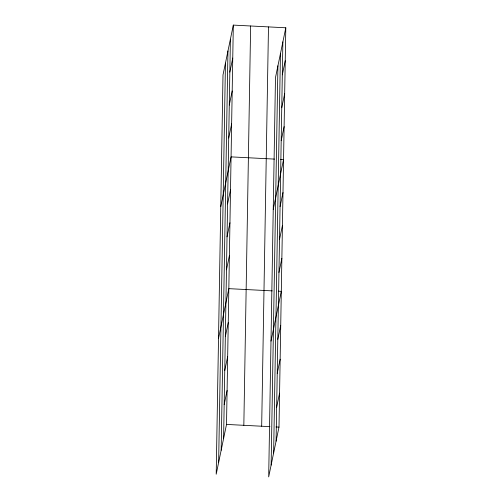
<?xml version="1.0" encoding="UTF-8"?>
<svg xmlns="http://www.w3.org/2000/svg" width="502" height="502" viewBox="0 0 502 502"><rect width="100%" height="100%" fill="white"/><g stroke="black" fill="none" stroke-linecap="round" stroke-linejoin="round"><path stroke-width="0.75" d="M218.64 462.436L225.448 63.114M221.156 450.3L227.958 50.972M223.597 438.522L230.399 39.194M233.317 25.1L223.007 74.892L216.205 474.214L226.515 424.422L233.317 25.1L285.795 27.786L278.993 427.108L268.683 476.9L275.485 77.578L285.795 27.786M243.834 425.313L250.636 25.985M261.674 426.223L268.482 26.901M271.124 465.122L277.926 65.8M273.634 452.986L280.436 53.658M276.075 441.208L282.877 41.879M229.841 72.137L232.759 58.044M229.276 105.081L232.194 90.987M228.717 138.031L231.635 123.931M220.761 206.667L231.071 156.875L274.519 159.103M227.594 203.919L230.512 189.819M227.029 236.862L229.947 222.762M226.471 269.806L229.389 255.713M218.514 338.442L228.83 288.656L272.272 290.878M225.329 336.691L228.247 322.598M282.319 74.823L285.236 60.729M224.752 370.633L227.67 356.539M281.754 107.767L284.672 93.673M224.174 404.574L227.092 390.481M281.195 140.711L284.113 126.617M273.239 209.353L283.555 159.561L280.543 159.41M280.072 206.604L282.99 192.504M279.507 239.548L282.431 225.448M278.949 272.492L281.867 258.398M270.992 341.128L281.308 291.342L278.296 291.185M277.807 339.377L280.725 325.283M277.229 373.319L280.147 359.225M276.652 407.26L279.57 393.166M226.515 424.422L269.957 426.65M275.981 426.957L278.993 427.108"/></g></svg>
